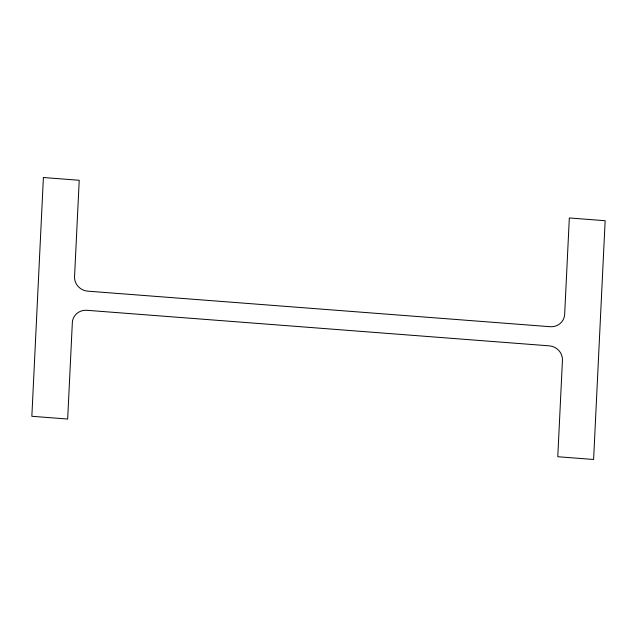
<?xml version="1.0" encoding="UTF-8"?>
<svg xmlns="http://www.w3.org/2000/svg" width="637" height="637" viewBox="0 0 637 637"><rect width="100%" height="100%" fill="white"/><g stroke="black" fill="none" stroke-linecap="round" stroke-linejoin="round"><path stroke-width="0.96" d="M43.396 177.516L31.85 416.287L67.673 419.042L72.339 322.601A14.046 13.329 20 0 1 86.935 310.299L549.142 345.835A14.046 13.329 20 0 1 562.447 360.279L557.781 456.729L593.604 459.484L605.15 220.713L569.327 217.958L564.661 314.399A14.046 13.329 20 0 1 550.065 326.701L87.858 291.165A14.046 13.329 20 0 1 74.553 276.721L79.219 180.271L43.396 177.516"/></g></svg>
